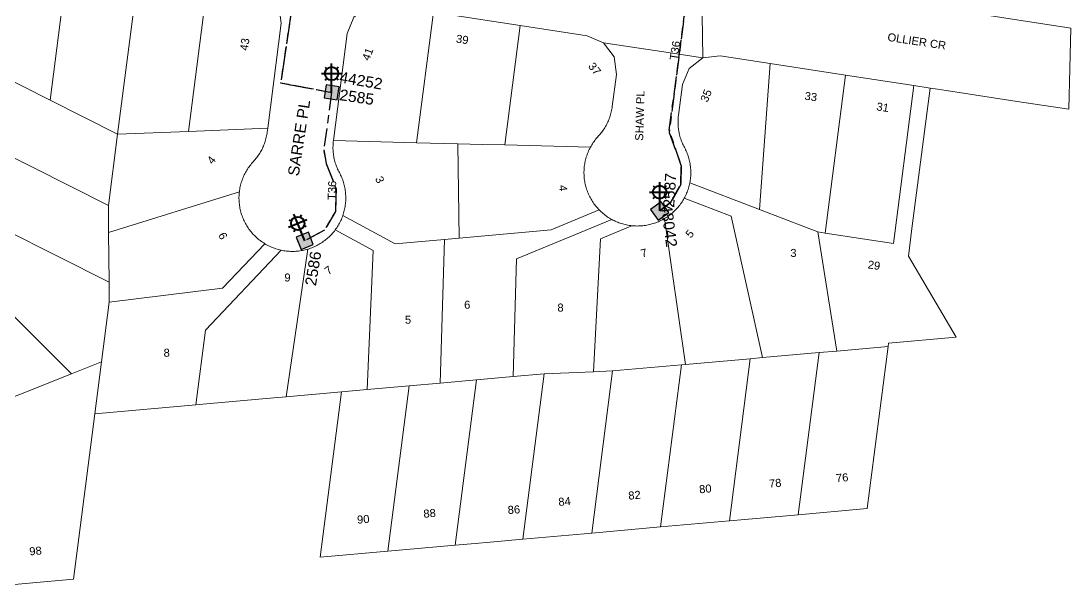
# Model space of a CAD drawing. Header units: metres. Extents: x -1 to 307109, y -2 to 6258593.
# Drawn here: x 306176.6 to 306412.6, y 6258162.5 to 6258289.7 of the extents above; entities that cross this region are included whole.
import ezdxf
from ezdxf.enums import TextEntityAlignment as Align

# ---------------------------------------------------------------- set-up
doc = ezdxf.new("R2010")
doc.units = ezdxf.units.M
doc.linetypes.add('Cable Exist UG', pattern=[8.2, 4, -1.2, 1.8, -1.2])
doc.layers.get('0').update_dxf_attribs({"color": 6})
doc.layers.add('Cadastre Land Parcels_SP_EXT', color=9, linetype='Continuous', lineweight=5)
doc.layers.add('Cadastre Roads_SP_EXT', color=9, linetype='Continuous', lineweight=5)
for name, color, linetype in [('Equip_SP_SL_EXT', 7, 'Continuous'), ('Mains_LV_EXT', 7, 'Continuous'), ('Mains_SL_EXT', 7, 'Continuous'), ('Notes_SP_MISC', 7, 'Continuous'), ('SupportsUG_SP_LV_SL_EXT', 7, 'Continuous')]:
    doc.layers.add(name, color=color, linetype=linetype)
doc.styles.add('COLUMN_LABEL', font='arial.ttf')
doc.styles.add('iecARIAL', font='arial.ttf', dxfattribs={"height": 2})
doc.styles.add('POLE_LABEL', font='arial.ttf')
doc.styles.get("Standard").update_dxf_attribs({"font": 'arial.ttf'})

# ---------------------------------------------------------------- blocks, each defined once
blk = doc.blocks.new('COLUMN_EXT')
blk.add_hatch(color=256).paths.add_polyline_path([(-1.49, 1.48), (-1.49, -1.49), (1.48, -1.49), (1.48, 1.48)])
blk.add_lwpolyline([(-1.49, -1.49), (1.48, -1.49), (1.48, 1.48), (-1.49, 1.48)], close=True)
for tag, height, style, flags, p in [('ASSET_NUM', 2.5, 'COLUMN_LABEL', 8, (2, 2)), ('STRUCTURE_PLANT_NUMBER', 0.2, 'POLE_LABEL', 9, (1.81, 0.03)), ('STREET_CODE', 0.2, 'COLUMN_LABEL', 9, (1.81, -0.2))]:
    blk.add_attdef(tag, text='', height=height, dxfattribs=dict(style=style, flags=flags)).set_placement(p, align=Align.MIDDLE_LEFT)
at = {"flags": 1}
blk.add_attdef('Z', (1.81, -2.35), '', height=0.2, dxfattribs=at)
at = {"flags": 9}
for tag, p in [('COLUMN_TYPE', (1.81, -0.4)), ('OWNED_BY', (1.81, -0.6)), ('STATE', (1.81, -0.8)), ('USAGE', (1.81, -1)), ('STREETNAME', (1.81, -1.6)), ('SUBURB', (1.81, -1.8)), ('LEGEND', (1.81, -1.2)), ('LOCATION', (1.81, -1.4)), ('NOTES', (1.81, -2))]:
    blk.add_attdef(tag, text='', height=0.2, dxfattribs=at).set_placement(p, align=Align.MIDDLE_LEFT)
blk = doc.blocks.new('SL_LANTERN_EXT')
at = {"lineweight": 40}
for p, q in [((-1.46, 5.68), (-1.06, 5.28)), ((0, 1.97), (0, 6.47)), ((1.46, 5.68), (1.06, 5.28)), ((-2.25, 4.22), (2.25, 4.22)), ((-1.46, 2.76), (-1.06, 3.16)), ((0, 0), (0, 2.72)), ((1.46, 2.76), (1.06, 3.16))]:
    blk.add_line(p, q, dxfattribs=at)
blk.add_circle((0, 4.22), 1.5, dxfattribs=at)
at = {"style": 'iecARIAL', "flags": 8}
blk.add_attdef('ASSET_NUM', (1.5, 1.5), '', height=2.5, dxfattribs=at)
for tag, p, height, flags in [('OPERATING_VOLTAGE', (0.98, -1.65), 0.2, 9), ('ORIENTATION', (0.98, -1.85), 0.2, 9), ('OWNED_BY', (0.98, -2.05), 0.2, 9), ('STATE', (0.98, -2.25), 0.2, 9), ('CONSTRUCTED_VOLTAGE', (0.98, -0.65), 0.2, 9), ('CONTROL_TYPE', (0.98, -0.85), 0.2, 9), ('LANTERN_PURPOSE', (0.98, -1.05), 0.2, 9), ('LANTERN_TYPE', (0.98, -1.25), 0.2, 9), ('NO_PHASES', (0.98, -1.45), 0.2, 9), ('USAGE', (0.98, -2.45), 0.2, 9), ('LNUMBER', (2.18, -3.25), 2.5, 8), ('CEXIST', (0.98, -2.65), 0.2, 9), ('CNEW', (0.98, -2.85), 0.2, 9), ('CNUMBER', (0.98, -3.05), 0.2, 9), ('CREMOVE', (0.98, -3.25), 0.2, 9), ('CREPLACE', (0.98, -3.45), 0.2, 9), ('LKINGHEIGHT', (0.98, -3.65), 0.2, 9), ('LBRACKET', (0.98, -3.85), 0.2, 9), ('LBRACKETVOCAB', (0.98, -4.05), 0.2, 9), ('LCATEGORY', (0.98, -4.25), 0.2, 9), ('LCHARGE1', (0.98, -4.45), 0.2, 9), ('LCHARGE1PERCENT', (0.98, -4.65), 0.2, 9), ('LCHARGE2', (0.98, -4.85), 0.2, 9), ('LCHARGE2PERCENT', (0.98, -5.05), 0.2, 9), ('LCHARGE3', (0.98, -5.25), 0.2, 9), ('LCHARGE3PERCENT', (0.98, -5.45), 0.2, 9), ('LEXIST', (0.98, -5.65), 0.2, 9), ('LLAMP', (0.98, -5.85), 0.2, 9), ('LLAMPVOCAB', (0.98, -6.05), 0.2, 9), ('LMAST', (0.98, -6.25), 0.2, 9), ('LMASTVOCAB', (0.98, -6.45), 0.2, 9), ('LNEW', (0.98, -6.65), 0.2, 9), ('LANTNUMBER', (0.98, -6.85), 0.2, 9), ('LOUTREACH', (0.98, -7.25), 0.2, 9), ('STREETNAME', (0.98, -9.25), 0.2, 9), ('SUBURB', (0.98, -9.45), 0.2, 1), ('LOUTREACHVOCAB', (0.98, -7.45), 0.2, 9), ('LRATECODE', (0.98, -7.65), 0.2, 9), ('LREMOVE', (0.98, -7.85), 0.2, 9), ('LREPLACE', (0.98, -8.05), 0.2, 9), ('LTYPE', (0.98, -8.25), 0.2, 9), ('LTYPEVOCAB', (0.98, -8.45), 0.2, 9), ('LEGEND', (0.98, -8.65), 0.2, 9), ('LOCATION', (0.98, -8.85), 0.2, 9), ('NOTES', (0.98, -9.05), 0.2, 9)]:
    blk.add_attdef(tag, p, '', height=height, dxfattribs=dict(flags=flags))

msp = doc.modelspace()

# ---------------------------------------------------------------- linework, layer by layer
at = {"layer": 'Cadastre Land Parcels_SP_EXT', "linetype": 'Continuous'}
for points in [[(306187.31, 6258304.2), (306174.96, 6258306.08), (306171.07, 6258305.64), (306167.95, 6258303.28), (306166.45, 6258299.67), (306164.12, 6258281.53), (306183.16, 6258271.93), (306187.31, 6258304.2)], [(306203.13, 6258301.79), (306192.37, 6258303.43), (306187.31, 6258304.2), (306183.16, 6258271.93), (306198.31, 6258264.3), (306203.13, 6258301.79)], [(306214.22, 6258264.93), (306218.65, 6258299.43), (306203.13, 6258301.79), (306198.31, 6258264.3), (306214.22, 6258264.93)], [(306232.06, 6258265.63), (306235.09, 6258289.22), (306234.57, 6258293.16), (306232.17, 6258296.34), (306228.52, 6258297.92), (306218.65, 6258299.43), (306214.22, 6258264.93), (306232.06, 6258265.63)], [(306269.31, 6258291.71), (306258.43, 6258293.37), (306254.54, 6258292.92), (306251.42, 6258290.57), (306249.92, 6258286.95), (306246.83, 6258262.88), (306265.54, 6258262.39), (306269.31, 6258291.71)], [(306288.81, 6258288.74), (306279.95, 6258290.09), (306269.31, 6258291.71), (306265.54, 6258262.39), (306274.76, 6258262.15), (306280.34, 6258262.01), (306285.36, 6258261.88), (306288.81, 6258288.74)], [(306304.75, 6258261.64), (306304.91, 6258261.9), (306305.07, 6258262.16), (306305.24, 6258262.42), (306305.41, 6258262.67), (306305.59, 6258262.91), (306305.78, 6258263.15), (306305.97, 6258263.39), (306306.17, 6258263.62), (306306.38, 6258263.84), (306306.58, 6258264.06), (306306.77, 6258264.29), (306306.96, 6258264.52), (306307.15, 6258264.76), (306307.32, 6258265), (306307.5, 6258265.24), (306307.66, 6258265.49), (306307.82, 6258265.74), (306307.97, 6258266), (306308.12, 6258266.26), (306308.26, 6258266.52), (306308.4, 6258266.79), (306308.52, 6258267.06), (306308.64, 6258267.33), (306308.76, 6258267.61), (306308.86, 6258267.89), (306308.96, 6258268.17), (306309.05, 6258268.46), (306309.14, 6258268.74), (306309.22, 6258269.03), (306309.29, 6258269.32), (306309.35, 6258269.61), (306309.41, 6258269.91), (306309.46, 6258270.2), (306309.5, 6258270.5), (306310.43, 6258277.74), (306309.91, 6258281.68), (306307.52, 6258284.86), (306303.86, 6258286.44), (306288.81, 6258288.74), (306285.36, 6258261.88), (306304.6, 6258261.38), (306304.75, 6258261.64)], [(306198.31, 6258264.3), (306183.16, 6258271.93), (306164.12, 6258281.53), (306162.06, 6258265.51), (306196.26, 6258248.27), (306198.31, 6258264.3)], [(306345.02, 6258280.16), (306333.79, 6258281.88), (306329.9, 6258281.44), (306326.78, 6258279.08), (306325.28, 6258275.47), (306324.39, 6258268.58), (306324.36, 6258268.28), (306324.33, 6258267.99), (306324.31, 6258267.69), (306324.3, 6258267.39), (306324.29, 6258267.09), (306324.29, 6258266.79), (306324.3, 6258266.49), (306324.32, 6258266.2), (306324.35, 6258265.9), (306324.38, 6258265.6), (306324.42, 6258265.3), (306324.46, 6258265.01), (306324.52, 6258264.72), (306324.58, 6258264.42), (306324.65, 6258264.13), (306324.73, 6258263.84), (306324.81, 6258263.56), (306324.9, 6258263.27), (306325, 6258262.99), (306325.1, 6258262.71), (306325.21, 6258262.43), (306325.33, 6258262.16), (306325.46, 6258261.89), (306325.59, 6258261.62), (306325.73, 6258261.35), (306325.87, 6258261.08), (306326, 6258260.81), (306326.13, 6258260.53), (306326.25, 6258260.25), (306326.36, 6258259.97), (306326.47, 6258259.68), (306326.57, 6258259.39), (306326.66, 6258259.1), (306326.74, 6258258.8), (306326.82, 6258258.51), (306326.89, 6258258.21), (306326.95, 6258257.91), (306327, 6258257.61), (306327.05, 6258257.31), (306327.09, 6258257), (306327.12, 6258256.7), (306327.14, 6258256.39), (306327.15, 6258256.09), (306327.16, 6258255.78), (306327.16, 6258255.48), (306327.15, 6258255.17), (306327.14, 6258254.86), (306327.11, 6258254.56), (306327.08, 6258254.26), (306327.04, 6258253.95), (306326.99, 6258253.65), (306326.94, 6258253.35), (306342.59, 6258247.36), (306345.02, 6258280.16)], [(306361.94, 6258277.58), (306345.02, 6258280.16), (306342.59, 6258247.36), (306353.53, 6258243.18), (306355.73, 6258242.34), (306357.36, 6258242.09), (306361.94, 6258277.58)], [(306377.34, 6258275.22), (306361.94, 6258277.58), (306357.36, 6258242.09), (306372.76, 6258239.73), (306377.34, 6258275.22)], [(306376.87, 6258243.07), (306380.96, 6258274.67), (306377.34, 6258275.22), (306372.76, 6258239.73), (306357.36, 6258242.09), (306355.73, 6258242.34), (306360, 6258215.56), (306371.51, 6258216.58), (306371.61, 6258217.34), (306386.79, 6258218.69), (306376.07, 6258236.89), (306376.87, 6258243.07)], [(306225.68, 6258251.34), (306225.72, 6258251.64), (306225.77, 6258251.94), (306225.82, 6258252.24), (306225.88, 6258252.54), (306225.95, 6258252.84), (306226.03, 6258253.13), (306226.11, 6258253.43), (306226.21, 6258253.72), (306226.31, 6258254), (306226.41, 6258254.29), (306226.53, 6258254.57), (306226.65, 6258254.85), (306226.77, 6258255.13), (306226.91, 6258255.4), (306227.05, 6258255.67), (306227.2, 6258255.94), (306227.35, 6258256.2), (306227.52, 6258256.46), (306227.68, 6258256.72), (306227.86, 6258256.96), (306228.04, 6258257.21), (306228.23, 6258257.45), (306228.42, 6258257.69), (306228.62, 6258257.92), (306228.83, 6258258.14), (306229.03, 6258258.36), (306229.22, 6258258.59), (306229.41, 6258258.82), (306229.6, 6258259.06), (306229.77, 6258259.3), (306229.95, 6258259.54), (306230.11, 6258259.79), (306230.27, 6258260.04), (306230.42, 6258260.3), (306230.57, 6258260.56), (306230.71, 6258260.82), (306230.85, 6258261.09), (306230.97, 6258261.36), (306231.09, 6258261.63), (306231.21, 6258261.91), (306231.31, 6258262.19), (306231.41, 6258262.47), (306231.5, 6258262.75), (306231.59, 6258263.04), (306231.67, 6258263.33), (306231.74, 6258263.62), (306231.8, 6258263.91), (306231.86, 6258264.2), (306231.91, 6258264.5), (306231.95, 6258264.79), (306232.06, 6258265.63), (306214.22, 6258264.93), (306198.31, 6258264.3), (306196.26, 6258248.27), (306196.3, 6258242.18), (306225.68, 6258251.34)], [(306271.77, 6258240.64), (306275.11, 6258240.94), (306274.76, 6258262.15), (306265.54, 6258262.39), (306246.83, 6258262.88), (306246.79, 6258262.59), (306246.77, 6258262.29), (306246.75, 6258261.99), (306246.74, 6258261.69), (306246.73, 6258261.39), (306246.73, 6258261.09), (306246.74, 6258260.8), (306246.76, 6258260.5), (306246.79, 6258260.2), (306246.82, 6258259.9), (306246.86, 6258259.61), (306246.91, 6258259.31), (306246.96, 6258259.02), (306247.02, 6258258.73), (306247.09, 6258258.43), (306247.17, 6258258.15), (306247.25, 6258257.86), (306247.34, 6258257.57), (306247.44, 6258257.29), (306247.54, 6258257.01), (306247.65, 6258256.74), (306247.77, 6258256.46), (306247.9, 6258256.19), (306248.03, 6258255.92), (306248.17, 6258255.66), (306248.31, 6258255.39), (306248.44, 6258255.12), (306248.57, 6258254.84), (306248.69, 6258254.57), (306248.8, 6258254.29), (306248.91, 6258254), (306249, 6258253.72), (306249.09, 6258253.43), (306249.18, 6258253.14), (306249.25, 6258252.85), (306249.32, 6258252.56), (306249.38, 6258252.26), (306249.44, 6258251.96), (306249.49, 6258251.66), (306249.52, 6258251.36), (306249.56, 6258251.07), (306249.58, 6258250.76), (306249.6, 6258250.46), (306249.61, 6258250.16), (306249.61, 6258249.86), (306249.6, 6258249.56), (306249.59, 6258249.26), (306249.56, 6258248.95), (306249.54, 6258248.66), (306249.5, 6258248.36), (306249.46, 6258248.06), (306249.4, 6258247.76), (306249.35, 6258247.46), (306249.28, 6258247.17), (306249.2, 6258246.88), (306249.12, 6258246.59), (306249.03, 6258246.3), (306248.94, 6258246.01), (306260.69, 6258239.65), (306271.77, 6258240.64)], [(306295.75, 6258242.78), (306306.57, 6258247.28), (306306.36, 6258247.5), (306306.16, 6258247.72), (306305.96, 6258247.96), (306305.77, 6258248.19), (306305.58, 6258248.43), (306305.4, 6258248.68), (306305.22, 6258248.93), (306305.06, 6258249.18), (306304.89, 6258249.44), (306304.74, 6258249.7), (306304.59, 6258249.97), (306304.45, 6258250.24), (306304.32, 6258250.51), (306304.19, 6258250.79), (306304.07, 6258251.07), (306303.95, 6258251.35), (306303.85, 6258251.64), (306303.75, 6258251.93), (306303.66, 6258252.22), (306303.58, 6258252.51), (306303.5, 6258252.81), (306303.43, 6258253.1), (306303.37, 6258253.4), (306303.32, 6258253.7), (306303.27, 6258254), (306303.23, 6258254.3), (306303.2, 6258254.61), (306303.18, 6258254.91), (306303.16, 6258255.22), (306303.15, 6258255.52), (306303.15, 6258255.83), (306303.16, 6258256.13), (306303.18, 6258256.43), (306303.2, 6258256.74), (306303.23, 6258257.04), (306303.27, 6258257.34), (306303.32, 6258257.64), (306303.37, 6258257.95), (306303.43, 6258258.24), (306303.5, 6258258.54), (306303.58, 6258258.84), (306303.67, 6258259.13), (306303.76, 6258259.42), (306303.86, 6258259.71), (306303.96, 6258259.99), (306304.08, 6258260.28), (306304.2, 6258260.56), (306304.33, 6258260.83), (306304.46, 6258261.11), (306304.6, 6258261.38), (306285.36, 6258261.88), (306280.34, 6258262.01), (306274.76, 6258262.15), (306275.11, 6258240.94), (306295.75, 6258242.78)], [(306356.03, 6258215.2), (306360, 6258215.56), (306355.73, 6258242.34), (306353.53, 6258243.18), (306342.59, 6258247.36), (306326.94, 6258253.35), (306326.87, 6258253.05), (306326.8, 6258252.75), (306326.73, 6258252.46), (306326.64, 6258252.16), (306326.55, 6258251.87), (306326.45, 6258251.58), (306326.34, 6258251.3), (306326.22, 6258251.01), (306326.1, 6258250.73), (306325.97, 6258250.46), (306325.84, 6258250.18), (306325.69, 6258249.91), (306336.23, 6258245.88), (306343.3, 6258214.07), (306356.03, 6258215.2)], [(306221.91, 6258229.66), (306231.4, 6258239.69), (306231.15, 6258239.85), (306230.89, 6258240.01), (306230.64, 6258240.19), (306230.39, 6258240.37), (306230.15, 6258240.55), (306229.91, 6258240.74), (306229.68, 6258240.94), (306229.46, 6258241.15), (306229.23, 6258241.36), (306229.02, 6258241.57), (306228.81, 6258241.79), (306228.6, 6258242.02), (306228.4, 6258242.25), (306228.21, 6258242.48), (306228.02, 6258242.72), (306227.84, 6258242.97), (306227.67, 6258243.22), (306227.5, 6258243.47), (306227.34, 6258243.73), (306227.18, 6258244), (306227.04, 6258244.26), (306226.89, 6258244.53), (306226.76, 6258244.81), (306226.63, 6258245.08), (306226.51, 6258245.36), (306226.4, 6258245.65), (306226.29, 6258245.93), (306226.19, 6258246.22), (306226.1, 6258246.51), (306226.02, 6258246.8), (306225.94, 6258247.1), (306225.88, 6258247.4), (306225.81, 6258247.7), (306225.76, 6258248), (306225.72, 6258248.3), (306225.68, 6258248.6), (306225.65, 6258248.9), (306225.62, 6258249.21), (306225.61, 6258249.51), (306225.6, 6258249.82), (306225.6, 6258250.12), (306225.61, 6258250.43), (306225.63, 6258250.73), (306225.65, 6258251.04), (306225.68, 6258251.34), (306196.3, 6258242.18), (306196.39, 6258231.01), (306196.43, 6258226.51), (306221.91, 6258229.66)], [(306340.54, 6258213.83), (306343.3, 6258214.07), (306336.23, 6258245.88), (306325.69, 6258249.91), (306325.54, 6258249.64), (306325.38, 6258249.38), (306325.22, 6258249.12), (306325.05, 6258248.86), (306324.87, 6258248.61), (306324.68, 6258248.36), (306324.49, 6258248.12), (306324.3, 6258247.88), (306324.09, 6258247.65), (306323.88, 6258247.42), (306323.67, 6258247.2), (306323.45, 6258246.99), (306323.22, 6258246.78), (306322.99, 6258246.57), (306322.76, 6258246.37), (306322.52, 6258246.18), (306322.27, 6258246), (306322.02, 6258245.82), (306321.76, 6258245.64), (306321.5, 6258245.48), (306321.24, 6258245.32), (306325.99, 6258212.54), (306340.54, 6258213.83)], [(306279, 6258209.07), (306287.23, 6258209.8), (306287.99, 6258236.25), (306309.38, 6258245.15), (306309.12, 6258245.29), (306308.87, 6258245.44), (306308.62, 6258245.6), (306308.38, 6258245.76), (306308.13, 6258245.93), (306307.9, 6258246.11), (306307.66, 6258246.29), (306307.44, 6258246.48), (306307.21, 6258246.67), (306306.99, 6258246.87), (306306.78, 6258247.07), (306306.57, 6258247.28), (306295.75, 6258242.78), (306275.11, 6258240.94), (306271.77, 6258240.64), (306270.83, 6258208.34), (306279, 6258209.07)], [(306248.94, 6258246.01), (306248.84, 6258245.72), (306248.72, 6258245.44), (306248.61, 6258245.16), (306248.48, 6258244.88), (306248.35, 6258244.6), (306248.21, 6258244.33), (306248.06, 6258244.06), (306247.91, 6258243.8), (306247.75, 6258243.54), (306247.58, 6258243.28), (306247.4, 6258243.03), (306247.23, 6258242.78), (306255.8, 6258238.14), (306254.44, 6258206.89), (306263.82, 6258207.72), (306270.83, 6258208.34), (306271.77, 6258240.64), (306260.69, 6258239.65), (306248.94, 6258246.01)], [(306294.18, 6258210.42), (306305.31, 6258210.9), (306306.87, 6258240.8), (306313.13, 6258243.4), (306313.91, 6258243.73), (306313.62, 6258243.76), (306313.32, 6258243.8), (306313.03, 6258243.85), (306312.73, 6258243.91), (306312.44, 6258243.98), (306312.15, 6258244.05), (306311.86, 6258244.12), (306311.58, 6258244.21), (306311.29, 6258244.3), (306311.01, 6258244.4), (306310.73, 6258244.51), (306310.45, 6258244.62), (306310.18, 6258244.74), (306309.91, 6258244.87), (306309.64, 6258245), (306309.38, 6258245.15), (306287.99, 6258236.25), (306287.23, 6258209.8), (306294.18, 6258210.42)], [(306321.24, 6258245.32), (306320.97, 6258245.17), (306320.7, 6258245.02), (306320.43, 6258244.89), (306320.16, 6258244.75), (306319.88, 6258244.63), (306319.6, 6258244.51), (306319.31, 6258244.41), (306319.02, 6258244.3), (306318.73, 6258244.21), (306318.44, 6258244.12), (306318.15, 6258244.04), (306317.85, 6258243.97), (306317.55, 6258243.91), (306317.25, 6258243.85), (306316.95, 6258243.8), (306316.65, 6258243.76), (306316.35, 6258243.72), (306316.04, 6258243.7), (306315.74, 6258243.68), (306315.44, 6258243.67), (306315.13, 6258243.66), (306314.83, 6258243.67), (306314.52, 6258243.68), (306314.22, 6258243.7), (306313.91, 6258243.73), (306313.13, 6258243.4), (306306.87, 6258240.8), (306305.31, 6258210.9), (306309.58, 6258211.08), (306325.06, 6258212.45), (306325.99, 6258212.54), (306321.24, 6258245.32)], [(306248.64, 6258206.37), (306254.44, 6258206.89), (306255.8, 6258238.14), (306247.23, 6258242.78), (306247.04, 6258242.54), (306246.85, 6258242.3), (306246.65, 6258242.07), (306246.45, 6258241.85), (306246.24, 6258241.62), (306246.02, 6258241.41), (306245.8, 6258241.19), (306245.58, 6258240.99), (306245.35, 6258240.79), (306245.11, 6258240.6), (306244.87, 6258240.41), (306244.63, 6258240.23), (306244.38, 6258240.05), (306244.12, 6258239.88), (306243.87, 6258239.72), (306243.6, 6258239.56), (306243.34, 6258239.42), (306243.07, 6258239.27), (306242.79, 6258239.14), (306242.52, 6258239.01), (306242.24, 6258238.89), (306241.96, 6258238.78), (306241.67, 6258238.67), (306241.38, 6258238.57), (306241.09, 6258238.48), (306236.22, 6258205.27), (306248.64, 6258206.37)], [(306215.88, 6258203.46), (306218.04, 6258220.24), (306235.07, 6258238.23), (306234.77, 6258238.3), (306234.47, 6258238.38), (306234.18, 6258238.46), (306233.89, 6258238.55), (306233.6, 6258238.65), (306233.32, 6258238.75), (306233.03, 6258238.86), (306232.75, 6258238.98), (306232.48, 6258239.11), (306232.2, 6258239.24), (306231.93, 6258239.38), (306231.67, 6258239.53), (306231.4, 6258239.69), (306221.91, 6258229.66), (306196.43, 6258226.51), (306194.71, 6258213.12), (306193.21, 6258201.45), (306215.88, 6258203.46)], [(306241.09, 6258238.48), (306240.8, 6258238.39), (306240.5, 6258238.32), (306240.21, 6258238.25), (306239.91, 6258238.18), (306239.61, 6258238.13), (306239.31, 6258238.08), (306239.01, 6258238.04), (306238.7, 6258238.01), (306238.4, 6258237.99), (306238.09, 6258237.97), (306237.79, 6258237.96), (306237.48, 6258237.96), (306237.18, 6258237.97), (306236.88, 6258237.98), (306236.57, 6258238), (306236.27, 6258238.03), (306235.97, 6258238.07), (306235.66, 6258238.12), (306235.36, 6258238.17), (306235.07, 6258238.23), (306218.04, 6258220.24), (306215.88, 6258203.46), (306218.28, 6258203.67), (306233.46, 6258205.02), (306236.22, 6258205.27), (306241.09, 6258238.48)], [(306366.82, 6258180.16), (306371.51, 6258216.58), (306360, 6258215.56), (306356.03, 6258215.2), (306351.33, 6258178.78), (306366.82, 6258180.16)], [(306188.43, 6258164.3), (306193.21, 6258201.45), (306194.71, 6258213.12), (306187.94, 6258210.43), (306164.95, 6258201.3), (306168.39, 6258162.52), (306188.43, 6258164.3)], [(306325.51, 6258176.48), (306335.85, 6258177.4), (306340.54, 6258213.83), (306325.99, 6258212.54), (306325.06, 6258212.45), (306320.37, 6258176.03), (306325.51, 6258176.48)], [(306351.33, 6258178.78), (306356.03, 6258215.2), (306343.3, 6258214.07), (306340.54, 6258213.83), (306335.85, 6258177.4), (306351.33, 6258178.78)], [(306304.89, 6258174.65), (306309.58, 6258211.08), (306305.31, 6258210.9), (306294.18, 6258210.42), (306289.41, 6258173.27), (306304.89, 6258174.65)], [(306320.37, 6258176.03), (306325.06, 6258212.45), (306309.58, 6258211.08), (306304.89, 6258174.65), (306320.37, 6258176.03)], [(306274.23, 6258171.92), (306279, 6258209.07), (306270.83, 6258208.34), (306263.82, 6258207.72), (306259.05, 6258170.58), (306274.23, 6258171.92)], [(306278.66, 6258172.32), (306282.03, 6258172.62), (306289.41, 6258173.27), (306294.18, 6258210.42), (306287.23, 6258209.8), (306279, 6258209.07), (306274.23, 6258171.92), (306278.66, 6258172.32)], [(306259.05, 6258170.58), (306263.82, 6258207.72), (306254.44, 6258206.89), (306248.64, 6258206.37), (306243.86, 6258169.23), (306259.05, 6258170.58)]]:
    msp.add_lwpolyline(points, close=True, dxfattribs=at)
for points in [[(306161.2, 6258248.75), (306196.39, 6258231.01), (306196.3, 6258242.18), (306196.3, 6258242.18), (306196.26, 6258248.27), (306162.06, 6258265.51)], [(306164.98, 6258233.38), (306187.94, 6258210.43), (306194.71, 6258213.12), (306194.71, 6258213.12), (306196.43, 6258226.51), (306196.39, 6258231.01), (306161.2, 6258248.75)], [(306164.95, 6258201.3), (306187.94, 6258210.43), (306164.98, 6258233.38)]]:
    msp.add_lwpolyline(points, dxfattribs=at)
at = {"layer": 'Cadastre Roads_SP_EXT', "linetype": 'Continuous'}
for points in [[(306412.63, 6258288.16), (306397.57, 6258290.46), (306382.5, 6258292.76), (306367.44, 6258295.06), (306352.37, 6258297.37), (306337.31, 6258299.67), (306329.5, 6258300.86), (306329.7, 6258291.15), (306329.9, 6258281.44), (306333.79, 6258281.88), (306345.02, 6258280.16), (306361.94, 6258277.58), (306377.34, 6258275.22), (306380.96, 6258274.67), (306382.63, 6258274.45), (306384.58, 6258274.12), (306400.54, 6258271.68), (306412.14, 6258269.91), (306412.39, 6258279.03), (306412.63, 6258288.16)], [(306315.74, 6258243.68), (306316.04, 6258243.7), (306316.35, 6258243.72), (306316.65, 6258243.76), (306316.95, 6258243.8), (306317.25, 6258243.85), (306317.55, 6258243.91), (306317.85, 6258243.97), (306318.15, 6258244.04), (306318.44, 6258244.12), (306318.73, 6258244.21), (306319.02, 6258244.3), (306319.31, 6258244.41), (306319.6, 6258244.51), (306319.88, 6258244.63), (306320.16, 6258244.75), (306320.43, 6258244.89), (306320.7, 6258245.02), (306320.97, 6258245.17), (306321.24, 6258245.32), (306321.5, 6258245.48), (306321.76, 6258245.64), (306322.02, 6258245.82), (306322.27, 6258246), (306322.52, 6258246.18), (306322.76, 6258246.37), (306322.99, 6258246.57), (306323.22, 6258246.78), (306323.45, 6258246.99), (306323.67, 6258247.2), (306323.88, 6258247.42), (306324.09, 6258247.65), (306324.3, 6258247.88), (306324.49, 6258248.12), (306324.68, 6258248.36), (306324.87, 6258248.61), (306325.05, 6258248.86), (306325.22, 6258249.12), (306325.38, 6258249.38), (306325.54, 6258249.64), (306325.69, 6258249.91), (306325.84, 6258250.18), (306325.97, 6258250.46), (306326.1, 6258250.73), (306326.22, 6258251.01), (306326.34, 6258251.3), (306326.45, 6258251.58), (306326.55, 6258251.87), (306326.64, 6258252.16), (306326.73, 6258252.46), (306326.8, 6258252.75), (306326.87, 6258253.05), (306326.94, 6258253.35), (306326.99, 6258253.65), (306327.04, 6258253.95), (306327.08, 6258254.26), (306327.11, 6258254.56), (306327.14, 6258254.86), (306327.15, 6258255.17), (306327.16, 6258255.48), (306327.16, 6258255.78), (306327.15, 6258256.09), (306327.14, 6258256.39), (306327.12, 6258256.7), (306327.09, 6258257), (306327.05, 6258257.31), (306327, 6258257.61), (306326.95, 6258257.91), (306326.89, 6258258.21), (306326.82, 6258258.51), (306326.74, 6258258.8), (306326.66, 6258259.1), (306326.57, 6258259.39), (306326.47, 6258259.68), (306326.36, 6258259.97), (306326.25, 6258260.25), (306326.13, 6258260.53), (306326, 6258260.81), (306325.87, 6258261.08), (306325.73, 6258261.35), (306325.59, 6258261.62), (306325.46, 6258261.89), (306325.33, 6258262.16), (306325.21, 6258262.43), (306325.1, 6258262.71), (306325, 6258262.99), (306324.9, 6258263.27), (306324.81, 6258263.56), (306324.73, 6258263.84), (306324.65, 6258264.13), (306324.58, 6258264.42), (306324.52, 6258264.72), (306324.46, 6258265.01), (306324.42, 6258265.3), (306324.38, 6258265.6), (306324.35, 6258265.9), (306324.32, 6258266.2), (306324.3, 6258266.49), (306324.29, 6258266.79), (306324.29, 6258267.09), (306324.3, 6258267.39), (306324.31, 6258267.69), (306324.33, 6258267.99), (306324.36, 6258268.28), (306324.39, 6258268.58), (306325.28, 6258275.47), (306326.78, 6258279.08), (306329.9, 6258281.44), (306320.56, 6258282.87), (306307.52, 6258284.86), (306309.91, 6258281.68), (306310.43, 6258277.74), (306309.5, 6258270.5), (306309.46, 6258270.2), (306309.41, 6258269.91), (306309.35, 6258269.61), (306309.29, 6258269.32), (306309.22, 6258269.03), (306309.14, 6258268.74), (306309.05, 6258268.46), (306308.96, 6258268.17), (306308.86, 6258267.89), (306308.76, 6258267.61), (306308.64, 6258267.33), (306308.52, 6258267.06), (306308.4, 6258266.79), (306308.26, 6258266.52), (306308.12, 6258266.26), (306307.97, 6258266), (306307.82, 6258265.74), (306307.66, 6258265.49), (306307.5, 6258265.24), (306307.32, 6258265), (306307.15, 6258264.76), (306306.96, 6258264.52), (306306.77, 6258264.29), (306306.58, 6258264.06), (306306.38, 6258263.84), (306306.17, 6258263.62), (306305.97, 6258263.39), (306305.78, 6258263.15), (306305.59, 6258262.91), (306305.41, 6258262.67), (306305.24, 6258262.42), (306305.07, 6258262.16), (306304.91, 6258261.9), (306304.75, 6258261.64), (306304.6, 6258261.38), (306304.46, 6258261.11), (306304.33, 6258260.83), (306304.2, 6258260.56), (306304.08, 6258260.28), (306303.96, 6258259.99), (306303.86, 6258259.71), (306303.76, 6258259.42), (306303.67, 6258259.13), (306303.58, 6258258.84), (306303.5, 6258258.54), (306303.43, 6258258.24), (306303.37, 6258257.95), (306303.32, 6258257.64), (306303.27, 6258257.34), (306303.23, 6258257.04), (306303.2, 6258256.74), (306303.18, 6258256.43), (306303.16, 6258256.13), (306303.15, 6258255.83), (306303.15, 6258255.52), (306303.16, 6258255.22), (306303.18, 6258254.91), (306303.2, 6258254.61), (306303.23, 6258254.3), (306303.27, 6258254), (306303.32, 6258253.7), (306303.37, 6258253.4), (306303.43, 6258253.1), (306303.5, 6258252.81), (306303.58, 6258252.51), (306303.66, 6258252.22), (306303.75, 6258251.93), (306303.85, 6258251.64), (306303.95, 6258251.35), (306304.07, 6258251.07), (306304.19, 6258250.79), (306304.32, 6258250.51), (306304.45, 6258250.24), (306304.59, 6258249.97), (306304.74, 6258249.7), (306304.89, 6258249.44), (306305.06, 6258249.18), (306305.22, 6258248.93), (306305.4, 6258248.68), (306305.58, 6258248.43), (306305.77, 6258248.19), (306305.96, 6258247.96), (306306.16, 6258247.72), (306306.36, 6258247.5), (306306.57, 6258247.28), (306306.78, 6258247.07), (306306.99, 6258246.87), (306307.21, 6258246.67), (306307.44, 6258246.48), (306307.66, 6258246.29), (306307.9, 6258246.11), (306308.13, 6258245.93), (306308.38, 6258245.76), (306308.62, 6258245.6), (306308.87, 6258245.44), (306309.12, 6258245.29), (306309.38, 6258245.15), (306309.64, 6258245), (306309.91, 6258244.87), (306310.18, 6258244.74), (306310.45, 6258244.62), (306310.73, 6258244.51), (306311.01, 6258244.4), (306311.29, 6258244.3), (306311.58, 6258244.21), (306311.86, 6258244.12), (306312.15, 6258244.05), (306312.44, 6258243.98), (306312.73, 6258243.91), (306313.03, 6258243.85), (306313.32, 6258243.8), (306313.62, 6258243.76), (306313.91, 6258243.73), (306314.22, 6258243.7), (306314.52, 6258243.68), (306314.83, 6258243.67), (306315.13, 6258243.66), (306315.44, 6258243.67), (306315.74, 6258243.68)]]:
    msp.add_lwpolyline(points, close=True, dxfattribs=at)
at = {"layer": 'Mains_LV_EXT', "linetype": 'Cable Exist UG', "flags": 128}
msp.add_lwpolyline([(306211.68, 6258302.57), (306228.11, 6258300.12), (306233.36, 6258297.94), (306235.87, 6258295.13), (306237.17, 6258290.72), (306234.96, 6258275.84), (306246.43, 6258273.7)], dxfattribs=at)
at = {"layer": 'Mains_LV_EXT', "linetype": 'Cable Exist UG'}
for points in [[(306320.17, 6258247.05), (306322.7, 6258249.05), (306324.89, 6258252.98), (306325.01, 6258257.28), (306322.33, 6258265.19), (306326.63, 6258297.78), (306332.83, 6258296.7), (306337.06, 6258297.87)], [(306246.43, 6258273.7), (306244.65, 6258260.75), (306245.22, 6258257.71), (306247.43, 6258252), (306247.26, 6258246.93), (306244.85, 6258242.73), (306240.37, 6258240.34)]]:
    msp.add_lwpolyline(points, dxfattribs=at)
at = {"layer": 'Mains_SL_EXT', "linetype": 'Cable Exist UG', "flags": 128}
msp.add_lwpolyline([(306203.12, 6258303.85), (306228.11, 6258300.12), (306233.36, 6258297.94), (306236.01, 6258295.06), (306237.17, 6258290.72), (306234.96, 6258275.84), (306246.43, 6258273.7)], dxfattribs=at)
at = {"layer": 'Mains_SL_EXT', "linetype": 'Cable Exist UG'}
for points in [[(306337.06, 6258297.87), (306332.83, 6258296.7), (306326.63, 6258297.78), (306322.27, 6258264.65), (306325.01, 6258257.28), (306324.89, 6258252.98), (306322.7, 6258249.05), (306320.17, 6258247.05)], [(306246.43, 6258273.7), (306244.65, 6258260.75), (306245.22, 6258257.71), (306247.43, 6258252), (306247.26, 6258246.93), (306244.85, 6258242.73), (306240.37, 6258240.34)]]:
    msp.add_lwpolyline(points, dxfattribs=at)
at = {"layer": 'Notes_SP_MISC', "linetype": 'Cable Exist UG', "flags": 128}
for points in [[(306208.13, 6258303.1), (306228.11, 6258300.12), (306233.36, 6258297.94), (306235.87, 6258295.13), (306237.17, 6258290.72), (306234.96, 6258275.84), (306246.43, 6258273.7)], [(306246.43, 6258273.7), (306244.65, 6258260.75), (306245.22, 6258257.71), (306247.43, 6258252), (306247.26, 6258246.93), (306244.85, 6258242.73), (306240.37, 6258240.34)]]:
    msp.add_lwpolyline(points, dxfattribs=at)

# ---------------------------------------------------------------- block references
at = {"layer": 'Equip_SP_SL_EXT'}
ref = msp.add_blockref('SL_LANTERN_EXT', (306246.43, 6258273.7), dxfattribs=at)
ref.add_attrib('ASSET_NUM', '44252', dxfattribs={"layer": '0', "height": 2.5, "rotation": 350.3109, "style": 'iecARIAL'}).set_placement((306247.93, 6258275.2), align=Align.BOTTOM_LEFT)
ref = msp.add_blockref('SL_LANTERN_EXT', (306320.17, 6258247.05), dxfattribs=at)
ref.add_attrib('ASSET_NUM', '48042', dxfattribs={"layer": '0', "height": 2.5, "rotation": 277.3477, "style": 'iecARIAL'}).set_placement((306321.67, 6258248.55), align=Align.MIDDLE_LEFT)
at = {"layer": 'Equip_SP_SL_EXT', "rotation": 21.86555285771235}
msp.add_blockref('SL_LANTERN_EXT', (306240.37, 6258240.34), dxfattribs=at)
at = {"layer": 'SupportsUG_SP_LV_SL_EXT'}
ref = msp.add_blockref('COLUMN_EXT', (306246.43, 6258273.7), dxfattribs=dict(at, rotation=81.65985481565346))
ref.add_attrib('ASSET_NUM', '2585', dxfattribs={"layer": '0', "height": 2.5, "rotation": 351.6236, "style": 'COLUMN_LABEL'}).set_placement((306248.43, 6258274.45), align=Align.TOP_LEFT)
ref = msp.add_blockref('COLUMN_EXT', (306320.17, 6258247.05), dxfattribs=dict(at, rotation=35.51428866202002))
ref.add_attrib('ASSET_NUM', '2587', dxfattribs={"layer": '0', "height": 2.5, "rotation": 86.2968, "style": 'COLUMN_LABEL'}).set_placement((306322.17, 6258247.8), align=Align.MIDDLE_LEFT)
ref = msp.add_blockref('COLUMN_EXT', (306240.37, 6258240.34), dxfattribs=dict(at, rotation=21.86379665755581))
ref.add_attrib('ASSET_NUM', '2586', dxfattribs={"layer": '0', "height": 2.5, "rotation": 80.8868, "style": 'COLUMN_LABEL'}).set_placement((306244.86, 6258237.63), align=Align.BOTTOM_RIGHT)

# ---------------------------------------------------------------- texts
at = {"layer": 'Cadastre Land Parcels_SP_EXT'}
for s, rotation, p in [('39', 351.4276, (306274.29, 6258284.92)), ('43', 82.3836, (306227.59, 6258282.99)), ('41', 69.0765, (306254.86, 6258280.67)), ('37', 309.1119, (306303.98, 6258279.53)), ('35', 67.7573, (306330.9, 6258271.33)), ('33', 351.6683, (306352.65, 6258272.08)), ('31', 351.584, (306368.8, 6258269.68)), ('4', 52.3493, (306219.67, 6258257.39)), ('3', 295.1633, (306256.15, 6258254.32)), ('4', 276.8636, (306297.47, 6258252.79)), ('6', 296.9308, (306220.88, 6258241.66)), ('5', 49.5961, (306327.15, 6258240.79)), ('7', 15.5929, (306316.21, 6258236.55)), ('7', 37.7606, (306245.7, 6258232.57)), ('29', 351.9577, (306366.85, 6258234.16)), ('9', 358.7397, (306235.78, 6258231.21)), ('8', 359.4273, (306208.65, 6258214.28)), ('76', 5.1191, (306359.87, 6258186.08)), ('80', 5.1466, (306329.13, 6258183.57)), ('78', 5.1382, (306344.82, 6258184.84)), ('84', 5.0696, (306297.47, 6258180.73)), ('82', 5.1644, (306313.2, 6258182.14)), ('88', 4.7833, (306267.13, 6258178.07)), ('86', 3.7442, (306286.06, 6258178.92)), ('90', 4.9088, (306252.22, 6258176.74)), ('98', 4.9658, (306178.55, 6258169.61))]:
    msp.add_text(s, height=1.8, rotation=rotation, dxfattribs=at).set_placement(p)
for s, p in [('3', (306349.54, 6258236.71)), ('6', (306276.21, 6258225.07)), ('8', (306297.18, 6258224.43)), ('5', (306262.9, 6258221.7))]:
    msp.add_text(s, height=1.8, dxfattribs=at).set_placement(p)
at = {"layer": 'Cadastre Roads_SP_EXT'}
for s, rotation, p in [('OLLIER CR', 351.3885, (306371.28, 6258285.3)), ('SHAW PL', 88.4205, (306316.45, 6258262.79))]:
    msp.add_text(s, height=1.8, rotation=rotation, dxfattribs=at).set_placement(p)
at = {"layer": 'Mains_LV_EXT'}
for rotation, p in [(81.3423, (306324.17, 6258280.84)), (87.9425, (306247.32, 6258249.48))]:
    msp.add_text('T36', height=1.8, rotation=rotation, dxfattribs=at).set_placement(p)
at = {"layer": 'Notes_SP_MISC', "color": 2}
msp.add_text('SARRE PL', height=2.5, rotation=81.3092, dxfattribs=at).set_placement((306239.02, 6258254.76))

doc.saveas('drawing.dxf')
